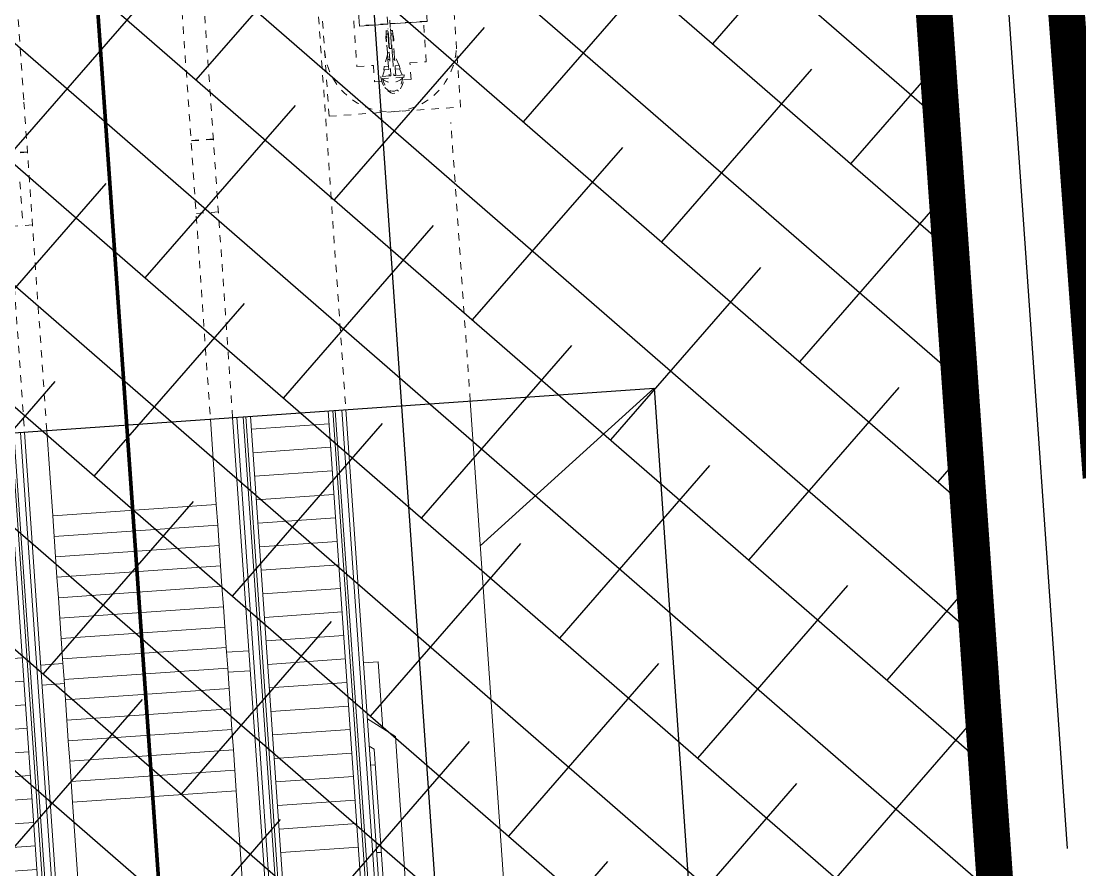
# Model space of a CAD drawing. Header units: millimetres. Extents: x 50357 to 985146, y 723188 to 1803594.
# Drawn here: x 832238.82 to 832253.28, y 818123.46 to 818135.06 of the extents above; entities that cross this region are included whole.
import ezdxf
from ezdxf.xclip import XClip

# ---------------------------------------------------------------- set-up
doc = ezdxf.new("R2010")
doc.units = ezdxf.units.MM
doc.header["$LTSCALE"] = 3
doc.header["$MEASUREMENT"] = 0
for name, pattern in [('DASHED', [19.049999999999997, 12.7, -6.349999999999999]), ('DASHED2', [0.375, 0.25, -0.125]), ('DIVIDE', [1.25, 0.5, -0.25, 0, -0.25, 0, -0.25]), ('Grid Line', [22.225, 12.7, -3.175, 3.175, -3.175]), ('Member Hidden', [4.5, 2.5, -2])]:
    doc.linetypes.add(name, pattern=pattern)
for name, color, linetype in [('-Section line', 7, 'Continuous'), ('00-TITLEBOX', 7, 'Continuous'), ('00_Xref', 7, 'Continuous'), ('LWK-STEPS', 8, 'Continuous'), ('UAJ-00XREF', 7, 'Continuous')]:
    doc.layers.add(name, color=color, linetype=linetype)
for name, color, linetype, lineweight, true_color in [('A-FLOR', 7, 'Continuous', 5, 0x6e6e6e), ('A-GENM', 7, 'Continuous', 13, 0x6e6e6e), ('A-WALL', 7, 'Continuous', 13, 0x6e6e6e), ('S-BEAM', 7, 'Continuous', 13, 0x6e6e6e), ('S-BEAM-HDLN', 7, 'Member Hidden', 13, 0x6e6e6e), ('S-STRS', 7, 'Continuous', 13, 0x6e6e6e)]:
    doc.layers.add(name, color=color, linetype=linetype, lineweight=lineweight, true_color=true_color)

# ---------------------------------------------------------------- blocks, each defined once
blk = doc.blocks.new('x-baseplan')
blk.add_lwpolyline([(834550.5504977031, 818213.8099201302), (834557.1707061984, 818119.1057708476), (834549.7388409991, 818118.5862529866), (834547.9798026364, 818143.7498459143), (834547.5807763856, 818143.7219523429), (834547.5406793719, 818144.2955526419), (834539.964348251, 818143.7659435372), (834540.0207351408, 818142.9597400684), (834532.4540713743, 818142.4508974658), (834523.9730675832, 818144.3196118136), (834526.2541944442, 818154.672315307), (834539.4111505304, 818151.6754048063), (834539.645705567, 818148.3218046228), (834547.2222045134, 818148.8514349199), (834547.1832929897, 818149.4080764136), (834547.5823192402, 818149.4359699852), (834542.9962396064, 818215.0412708663), (834543.2206925141, 818215.0569610451), (834550.3260447974, 818213.7942299456), (834550.5504977031, 818213.8099201302)])
blk = doc.blocks.new('AUR_ST_SFR_S_CHS - 1200x5mm-2158067-STAIRCASE - GA PLAN')
at = {"layer": 'S-BEAM'}
for p, q in [((410.0000000005912, 600.0000000000455), (-99.99999999942717, 600.0000000000542)), ((-99.99999999947265, -600.000000000001), (-99.99999999947265, 599.9999999999997)), ((824.9999999998753, 600.0000000000542), (440.000000000593, 600.0000000000455)), ((824.9999999998287, 599.9999999999997), (824.9999999998287, -519.2381391583749)), ((-99.99999999942284, -599.9999999999502), (225.0000000002391, -599.9999999999502))]:
    blk.add_line(p, q, dxfattribs=at)
at = {"layer": 'S-BEAM-HDLN'}
for p, q in [((-99.99999999947265, 595.000000000002), (410.0000000008031, 595.000000000002)), ((440.0000000008044, 595.000000000002), (824.9999999998288, 595.000000000002)), ((824.9999999998288, -595.0000000000033), (-99.99999999947265, -595.0000000000033))]:
    blk.add_line(p, q, dxfattribs=at)
blk = doc.blocks.new('MASS CONRETE - MASS CONRETE-3280017-STAIRCASE - GA PLAN')
at = {"layer": 'A-WALL'}
for p, q in [((-57412.03755486012, 256.6118820905685), (-57412.03755497932, -43.38811790943146)), ((-51446.72951996326, 256.6118820905685), (-57412.03755486012, 256.6118820905685)), ((-51178.33673977852, -108.3881179094315), (-51446.72951996326, 256.6118820905685)), ((-57412.03755497932, -43.38811790943146), (-51598.50745916367, -43.38811802864075)), ((-51598.50745916367, -43.38811802864075), (-51550.71148467064, -108.3881180286407)), ((-50412.09694445133, -1658.388118028641), (-50412.09694445133, -1963.388117909431)), ((-50137.06050622463, -1963.388117909431), (-50137.06050610542, -1658.388117909431)), ((-50412.09694445133, -4203.388118028641), (-50412.09694457054, -4508.388117909431)), ((-50137.06050622463, -4508.388118028641), (-50137.06050610542, -4203.388117909431)), ((-51550.71148478985, -6058.388118028641), (-51598.50745928288, -6123.388117909431)), ((-51446.72951996326, -6423.388117909431), (-51178.33673989773, -6058.388118028641)), ((-51598.50745928288, -6123.388117909431), (-57412.03755497932, -6123.388118028641)), ((-57412.03755497932, -6123.388118028641), (-57412.03755486012, -6423.388118028641)), ((-57412.03755486012, -6423.388118028641), (-51446.72951996326, -6423.388117909431))]:
    blk.add_line(p, q, dxfattribs=at)
blk = doc.blocks.new('DGSG')
at = {"layer": 'S-BEAM', "linetype": 'DASHED2', "ltscale": 5}
h = blk.add_hatch(dxfattribs=at)
h.set_pattern_fill('FP_13', color=256, scale=0.9999999999999996, style=0, pattern_type=2)
h.set_pattern_definition([(44.99999999999999, (117245.5486662388, -3.576278686523438e-07), (-251.4471713899363, 251.4471713899363), []), (44.99999999999999, (117245.5486662388, 380.9999996423721), (-251.4471713899363, 251.4471713899363), [])])
h.paths.add_polyline_path([(74781.21307742596, -7164.994916677475), (74781.21307754517, -7148.379865765572), (74727.53896474838, -7134.950325727463), (74692.24292564392, -7121.672419428825), (74656.36231136322, -7101.412646651268), (74628.15693581104, -7077.540803194046), (74608.72199225426, -7050.983813881874), (74598.81212377548, -7022.772866368294), (74599.4927341938, -6992.065839886665), (74608.72199177742, -6965.792422533035), (74631.14089381695, -6936.709936857224), (74656.36231136322, -6915.363589763641), (74697.92381262779, -6892.966742038727), (74739.93433976173, -6877.961637377739), (74781.21307742596, -6868.396370649338), (74780.36983716488, -6851.961834430695), (74727.53896462917, -6863.271490216255), (74679.0011138916, -6880.65428340435), (74637.57045984268, -6903.223852753639), (74604.92934060097, -6930.063735842705), (74582.40318524837, -6960.084067344666), (74570.90669345856, -6994.003370285034), (74571.36515915394, -7025.985790729523), (74582.40318477154, -7056.692169070244), (74604.92934048176, -7086.712500929832), (74637.57045996189, -7113.552383542061), (74679.0011138916, -7136.12195289135), (74734.40556204319, -7154.974698781967), (74781.20450079441, -7164.993080973625)], flags=0)
at = {"layer": 'A-FLOR'}
for p, q in [((64234.05193817616, -6123.388118743896), (64234.05193793774, -6058.388118267059)), ((65434.05193805695, -6058.388118267059), (65434.05193781853, -6123.388118267059))]:
    blk.add_line(p, q, dxfattribs=at)
at = {"layer": 'A-GENM'}
for p, q in [((64326.6412627697, -1415.388118386269), (64326.6412627697, -351.3881182670593)), ((64648.80271303654, -1415.388118267059), (64648.80271291733, -351.3881180286407)), ((64970.96416318417, -1415.388117909431), (64970.96416318417, -351.3881183862686)), ((65293.12561380863, -1415.388118386269), (65293.12561333179, -351.3881182670593)), ((65615.28706407547, -1415.388118267059), (65615.28706359863, -351.3881180286407)), ((65937.44851374626, -1415.388118267059), (65937.44851386547, -351.3881183862686)), ((66259.6099640131, -1415.388118267059), (66259.60996448994, -351.3881186246872)), ((66581.77141439915, -1415.388118743896), (66581.77141416073, -351.3881183862686)), ((66903.9328649044, -1415.388118386269), (66903.93286442757, -351.3881182670593)), ((67226.09431505203, -1415.388118267059), (67226.0943146944, -351.3881182670593)), ((62389.92127287388, -1415.388118386269), (70300.8795144558, -1415.388118624687)), ((70300.90670681, -1478.388118386269), (62376.52381360531, -1478.388118267059)), ((70300.92181420326, -1513.388118267059), (62431.54268097878, -1513.388118386269)), ((70300.98439967632, -1658.388118386269), (62376.52381324768, -1658.388118267059)), ((62431.54268145561, -1603.388118743896), (70300.96066021919, -1603.388118624687)), ((62376.5238134861, -4508.388118267059), (70302.21453690529, -4508.388118267059)), ((70302.23827636242, -4563.388118386269), (62431.54268097878, -4563.388118267059)), ((62376.52381312847, -4688.388118743896), (70302.29222977161, -4688.388118267059)), ((70302.31942224503, -4751.388118386269), (62389.92127299309, -4751.388118386269)), ((62431.54268145561, -4653.388118267059), (70302.27712273598, -4653.388118028641)), ((64326.64126300812, -5815.388118267059), (64326.6412627697, -4751.388118267059)), ((64648.80271339417, -5815.388118267059), (64648.80271339417, -4751.388118386269)), ((64970.96416306496, -5815.38811814785), (64970.964163661, -4751.388118267059)), ((65293.12561357021, -5815.388118624687), (65293.12561333179, -4751.388118267059)), ((65615.28706383705, -5815.388118386269), (65615.28706359863, -4751.38811814785)), ((65937.44851398468, -5815.388118386269), (65937.44851398468, -4751.388118743896)), ((66259.60996425152, -5815.388118386269), (66259.60996448994, -4751.388118386269)), ((66581.77141404152, -5815.388118267059), (66581.77141463757, -4751.388118267059)), ((66903.93286466599, -5815.388118267059), (66903.93286442757, -4751.388118267059)), ((67226.09431481361, -5815.388118267059), (67226.0943146944, -4751.388118267059)), ((67548.25576519966, -5815.388118028641), (67548.25576484203, -4751.388118267059)), ((67870.41721534729, -5815.388118386269), (67870.41721522808, -4751.38811814785)), ((68192.57866501808, -5815.388118267059), (68192.57866573334, -4751.388118505478)), ((68514.74011564255, -5815.388118267059), (68514.74011528492, -4751.388118624687)), ((68836.90156579018, -5815.388118624687), (68836.90156567097, -4751.388118386269)), ((69159.0630159378, -5815.388118386269), (69159.0630159378, -4751.388118267059)), ((69481.22446632385, -5815.388118267059), (69481.22446656227, -4751.388118743896)), ((69803.38591599464, -5815.388118386269), (69803.3859167099, -4751.388118386269)), ((70125.54736673832, -5815.388118267059), (70125.5473664999, -4751.388118267059)), ((70302.80586576462, -5878.388118267059), (62376.52381360531, -5878.388117909431)), ((62389.92127287388, -5815.388118267059), (70302.77867388725, -5815.388118386269)), ((70302.82097291946, -5913.388118267059), (62431.54380321503, -5913.388118267059)), ((70302.88355922699, -6058.388118386269), (62376.52381300926, -6058.388118267059)), ((62431.54380357265, -6003.388118267059), (70302.85981965065, -6003.388118267059))]:
    blk.add_line(p, q, dxfattribs=at)
at = {"layer": 'S-BEAM', "linetype": 'DASHED2', "ltscale": 5}
for p, q in [((77279.98541104794, -1658.388118267059), (70300.98439967632, -1658.388118386269)), ((73118.0433754921, -1963.388118267059), (73118.0433754921, -1658.388118386269)), ((74112.9559379816, -1963.388118386269), (74112.95593810081, -1658.388118624687)), ((74119.05193793774, -1963.388118267059), (74119.05193805695, -1658.388118386269)), ((73718.04337573051, -1833.388118743896), (73118.0433754921, -1833.388118267059)), ((70301.11604619026, -1963.388118267059), (74831.2271001339, -1963.388118743896)), ((74831.2271001339, -1963.388118743896), (77280.11705589294, -1963.388118267059)), ((72871.22710001469, -4203.388118386269), (70302.08289051056, -4203.388118267059)), ((77281.08389508724, -4203.388118386269), (72871.22710001469, -4203.388118386269)), ((73118.0433756113, -4508.388118267059), (73118.0433754921, -4203.388118028641)), ((74112.95593810081, -4508.388118267059), (74112.9559378624, -4203.388118028641)), ((74119.05193793774, -4508.388118267059), (74119.05193805695, -4203.388118386269)), ((70302.21453690529, -4508.388118267059), (77281.21554136276, -4508.388118267059)), ((78484.59632360935, -6058.388118386269), (70302.88355922699, -6058.388118386269)), ((74319.05016732216, -6108.369760632515), (74319.03824436665, -7908.369761228561)), ((76819.01171350479, -6108.373454332352), (74319.05016732216, -6108.369760632515)), ((74969.04503643513, -6533.37071955204), (74969.04470455647, -6758.370590209961)), ((75594.05193793774, -6533.371643543243), (74969.04503643513, -6533.37071955204)), ((74744.04457509518, -6758.37025809288), (74744.04442548752, -6859.738118886948)), ((74969.04470455647, -6758.370590209961), (74744.04457509518, -6758.37025809288)), ((74781.21307742596, -6868.396370649338), (74781.2130779028, -6851.781319975853)), ((74781.2130779028, -6851.961834549904), (74781.21307742596, -7164.814402222633)), ((74811.62137436867, -7168.475839734077), (74811.62137424946, -6848.30039691925)), ((74899.16229724884, -6905.371860027313), (74811.62137424946, -6873.429836034775)), ((74899.16229724884, -6894.982019782066), (74899.16229760647, -6963.388118267059)), ((74943.08210217953, -6905.815091133118), (74899.16229724884, -6894.982019782066)), ((74943.08210229874, -6963.388118028641), (74943.08210217953, -6905.815091133118)), ((75100.86784350872, -6963.388118267059), (74943.08210217953, -6905.815091133118)), ((75035.84130299091, -6963.388118743896), (74811.62137424946, -6963.388118386269)), ((74811.62137424946, -6963.388118386269), (74811.62137424946, -6988.388118267059)), ((74811.62137424946, -6988.388118267059), (75035.8413027525, -6988.388118267059)), ((75035.84130251408, -7028.388118267059), (74811.6213747263, -7028.388118267059)), ((74811.6213747263, -7028.388118267059), (74811.62137448788, -7053.388118267059)), ((74811.62137448788, -7053.388118267059), (75035.8413027525, -7053.388118267059)), ((74899.16229760647, -6963.388118267059), (74943.08210229874, -6963.388118028641)), ((74899.16229712963, -7053.388118267059), (74899.16229724884, -7121.794216752052)), ((74943.08210217953, -7053.388118386269), (74899.16229712963, -7053.388118267059)), ((74943.08210194111, -7110.961145877838), (74943.08210217953, -7053.388118386269)), ((74943.08210194111, -7110.961145877838), (75100.86784350872, -7053.388118386269)), ((75035.8413027525, -6988.388118267059), (75035.84130299091, -6963.388118743896)), ((75035.84130299091, -6963.388118743896), (75134.05917334557, -6963.388118743896)), ((75134.05917310715, -6988.388118267059), (75035.8413027525, -6988.388118267059)), ((75035.8413027525, -7053.388118267059), (75035.84130251408, -7028.388118267059)), ((75035.84130251408, -7028.388118267059), (75134.05917286873, -7028.388118386269)), ((75134.05917346478, -7053.388118028641), (75035.8413027525, -7053.388118267059)), ((75134.05917334557, -6963.388118743896), (75381.67268550396, -6963.388118267059)), ((75134.05917334557, -6963.388118743896), (75134.05917310715, -6988.388118267059)), ((75300.55889058113, -6988.388118386269), (75134.05917310715, -6988.388118267059)), ((75134.05917286873, -7028.388118386269), (75134.05917346478, -7053.388118028641)), ((75134.05917286873, -7028.388118386269), (75300.55889070034, -7028.388118386269)), ((75381.67268562317, -7053.388118624687), (75134.05917346478, -7053.388118028641)), ((75184.05193769932, -6988.388118267059), (75184.05193793774, -6993.388118267059)), ((75184.05193793774, -6993.388118267059), (75184.05193769932, -7023.388118267059)), ((75184.05193769932, -7023.388118267059), (75184.05193793774, -7028.388118624687)), ((75184.13198781013, -6993.388118267059), (75185.74499511719, -6993.388118505478)), ((75185.74499499798, -7023.388118624687), (75184.13198816776, -7023.388118267059)), ((75188.65195167065, -6993.388118267059), (75185.74131977558, -6993.388118386269)), ((75185.74131977558, -7023.388118028641), (75188.65195155144, -7023.388118267059)), ((75189.70827519894, -6993.388118267059), (75195.78874576092, -6993.388118386269)), ((75195.78874576092, -7023.388118267059), (75189.70827519894, -7023.388118267059)), ((75202.13850831985, -6993.388118267059), (75195.78096842766, -6993.388118267059)), ((75195.78096878529, -7023.388118267059), (75202.13850843906, -7023.388118267059)), ((75203.71893799305, -6993.388118386269), (75214.34266376495, -6993.388118624687)), ((75214.34266388416, -7023.388118386269), (75203.71893846989, -7023.388118267059)), ((75223.59252285957, -6993.388117909431), (75214.3333414793, -6993.388118267059)), ((75214.33334112167, -7023.388118267059), (75223.59252238274, -7023.388118267059)), ((75225.25035464764, -6993.388118743896), (75241.84515786171, -6993.388118028641)), ((75241.84515810013, -7023.388118386269), (75225.25035429001, -7023.388118267059)), ((75251.55193793774, -6993.38811814785), (75241.852009058, -6993.388118267059)), ((75241.85200917721, -7023.388118743896), (75251.55193817616, -7023.388118505478)), ((75252.89848136902, -6993.388118267059), (75273.36770176888, -6993.388118386269)), ((75273.3677020073, -7023.388118267059), (75252.89848184586, -7023.388118505478)), ((75284.11136722565, -6993.388118386269), (75273.36226975918, -6993.38811814785)), ((75273.3622701168, -7023.388118267059), (75284.11136686802, -7023.388118267059)), ((75284.05193805695, -6955.888118386269), (75284.05193793774, -6960.888118267059)), ((75284.05193781853, -7055.888118267059), (75284.05193793774, -7060.888117909431)), ((75354.05193781853, -6960.888118505478), (75284.05454981327, -6960.888118386269)), ((75284.05454993248, -7055.888118267059), (75354.05193829536, -7055.888118386269)), ((75354.05193817616, -7060.888118743896), (75284.05454993248, -7060.888118386269)), ((75284.05455029011, -6955.88811814785), (75354.05193829536, -6955.888117909431)), ((75284.86041140556, -6993.388118028641), (75319.05193829536, -6993.388118386269)), ((75319.05193793774, -7023.388118505478), (75284.86041176319, -7023.388118386269)), ((75289.05193829536, -6960.888118386269), (75289.05193793774, -6963.388118267059)), ((75289.05193793774, -7053.388118267059), (75289.05193829536, -7055.888118267059)), ((75300.40574109554, -6988.388118386269), (75454.05193793774, -6988.388118386269)), ((75454.05193781853, -7028.388118624687), (75300.40574109554, -7028.388118386269)), ((75319.05193829536, -6993.388118386269), (75306.36869394779, -6993.388118743896)), ((75306.368694067, -7023.388118386269), (75319.05193793774, -7023.388118505478)), ((75319.05193829536, -6993.388118386269), (75769.05193817616, -6993.388118267059)), ((75769.05193781853, -7023.38811814785), (75319.05193793774, -7023.388118505478)), ((75349.05193829536, -6963.388118267059), (75349.05193805695, -6960.888118267059)), ((75349.05193817616, -7055.888118386269), (75349.05193793774, -7053.388118386269)), ((75354.05193781853, -6960.888118505478), (75354.05193829536, -6955.888117909431)), ((75354.05193817616, -7060.888118743896), (75354.05193829536, -7055.888118386269)), ((75381.67268550396, -6963.388118267059), (75428.68205046654, -6963.388118267059)), ((75381.67268550396, -6963.388118267059), (75381.67268550396, -6988.388118386269)), ((75381.67268586159, -7028.388118267059), (75381.67268562317, -7053.388118624687)), ((75428.68205034733, -7053.388118267059), (75381.67268562317, -7053.388118624687)), ((75429.05193817616, -6988.388118267059), (75429.05193829536, -6963.388118386269)), ((75429.05193781853, -7053.388118386269), (75429.05193805695, -7028.388118267059)), ((75454.05193781853, -6993.388118267059), (75454.05193793774, -6988.388118386269)), ((75454.05193781853, -7028.388118624687), (75454.05193793774, -7023.38811814785)), ((74744.04398608208, -7157.038023710251), (74744.04383599758, -7258.370258688927)), ((74781.21307742596, -7164.994916677475), (74781.21307754517, -7148.379865765572)), ((74811.62137448788, -7143.346400618553), (74899.16229712963, -7111.404376864433)), ((74899.16229724884, -7121.794216752052), (74943.08210194111, -7110.961145877838)), ((74744.04383599758, -7258.370258688927), (74969.04370856285, -7258.370590209961)), ((74969.04370856285, -7258.370590209961), (74969.0433754921, -7483.37071788311)), ((74969.0433754921, -7483.37071788311), (75519.05193793774, -7483.371531009674)), ((70303.61840987206, -7760.901527762413), (74119.05193805695, -7760.901527404785)), ((74319.03824436665, -7908.369761228561), (77919.03824532032, -7908.37507724762))]:
    blk.add_line(p, q, dxfattribs=at)
at = {"layer": 'S-BEAM'}
for p, q in [((66833.48816013336, -6058.388118386269), (66833.48816013336, -6260.901527285576)), ((66833.48816013336, -6260.901527285576), (65918.29922270775, -6260.901527285576)), ((57183.86426222324, -7760.901527166367), (70303.61840987206, -7760.901527762413))]:
    blk.add_line(p, q, dxfattribs=at)
at = {"layer": 'S-BEAM', "linetype": 'DASHED2', "ltscale": 5, "flags": 128}
for points in [[(74781.2130779028, -6851.781319975853), (74727.53896462917, -6863.271490216255), (74679.0011138916, -6880.65428340435), (74637.57045984268, -6903.223852753639), (74604.92934060097, -6930.063735842705), (74582.40318524837, -6960.084067344666), (74570.90669322014, -6992.065839886665), (74570.90669322014, -7024.710396647453), (74582.40318477154, -7056.692169070244), (74604.92934048176, -7086.712500929832), (74637.57045996189, -7113.552383542061), (74679.0011138916, -7136.12195289135), (74727.53896462917, -7153.504746675491), (74781.21307742596, -7164.994916677475)], [(74781.21307754517, -7148.379865765572), (74734.40556204319, -7137.533449649811), (74692.24292564392, -7121.672419428825), (74656.36231136322, -7101.412646651268), (74628.15693581104, -7077.540803194046), (74608.72199225426, -7050.983813881874), (74598.81212377548, -7022.772866368294), (74598.81212341785, -6994.003370404243), (74608.72199177742, -6965.792422533035), (74628.15693581104, -6939.23543381691), (74656.36231136322, -6915.363589763641), (74692.24292576313, -6895.103817105293), (74734.40556204319, -6879.242787003517), (74781.21307742596, -6868.396370649338)], [(74811.62137424946, -6848.30039691925), (74796.3293505907, -6849.894601106644), (74781.2130779028, -6851.961834549904)], [(74781.21307742596, -7164.814402222633), (74796.32935094833, -7166.881635665894), (74811.62137436867, -7168.475839734077)]]:
    blk.add_lwpolyline(points, dxfattribs=at)
at = {"layer": 'S-BEAM', "linetype": 'DASHED2', "ltscale": 5}
blk.add_arc((75219.04420554638, -7008.371088981628), 900.0000000000016, 89.99691275449814, 269.9999112075408, dxfattribs=at)
blk.add_ellipse((74804.81114292145, -7008.388118267059), major_axis=(-5.659248251309804e-38, 145.9999999999994), ratio=0.5692795234308429, start_param=0.2878812477574568, end_param=2.85371140583233, dxfattribs=at)
at = {"layer": 'S-STRS', "color": 1}
for p, q in [((63711.2271001339, -1963.388118267059), (65211.2271001339, -1963.388118386269)), ((65211.2271001339, -1963.388118386269), (65491.22710049152, -1963.388118386269)), ((65211.2271001339, -1963.388118386269), (65211.22709989548, -4203.388118267059)), ((65491.22710049152, -1963.388118386269), (65771.2271001339, -1963.388118267059)), ((65491.22710049152, -1963.388118386269), (65491.22710025311, -4203.388118743896)), ((65771.2271001339, -1963.388118267059), (66051.22710001469, -1963.388118386269)), ((65771.2271001339, -1963.388118267059), (65771.22710001469, -4203.388118267059)), ((66051.22710001469, -1963.388118386269), (66331.22710037231, -1963.388118267059)), ((66051.22710001469, -1963.388118386269), (66051.22710001469, -4203.388118624687)), ((66331.22710037231, -1963.388118267059), (66611.2271001339, -1963.388118505478)), ((66331.22710037231, -1963.388118267059), (66331.2271001339, -4203.388118267059)), ((66611.2271001339, -1963.388118505478), (66891.2271001339, -1963.388118267059)), ((66611.2271001339, -1963.388118505478), (66611.2271001339, -4203.388118267059)), ((66891.2271001339, -1963.388118267059), (67171.22710001469, -1963.388118267059)), ((66891.2271001339, -1963.388118267059), (66891.22710049152, -4203.388118028641)), ((67171.22710001469, -1963.388118267059), (67451.22710049152, -1963.388118267059)), ((67171.22710001469, -1963.388118267059), (67171.22710001469, -4203.388118386269)), ((67451.22710049152, -1963.388118267059), (67731.2271001339, -1963.388118386269)), ((67451.22710049152, -1963.388118267059), (67451.22710037231, -4203.388118386269)), ((67731.2271001339, -1963.388118386269), (68011.2271001339, -1963.388118386269)), ((67731.2271001339, -1963.388118386269), (67731.22710037231, -4203.388118267059)), ((68011.2271001339, -1963.388118386269), (68291.22710049152, -1963.388117909431)), ((68011.2271001339, -1963.388118386269), (68011.22710001469, -4203.388118743896)), ((68291.22710049152, -1963.388117909431), (68571.2271001339, -1963.388118743896)), ((68291.22710049152, -1963.388117909431), (68291.2271001339, -4203.388118267059)), ((68571.2271001339, -1963.388118743896), (68851.22710037231, -1963.388118267059)), ((68571.2271001339, -1963.388118743896), (68571.22710001469, -4203.388118386269)), ((68851.22710037231, -1963.388118267059), (69131.22710001469, -1963.388118386269)), ((68851.22710037231, -1963.388118267059), (68851.22710037231, -4203.38811814785)), ((69131.22710001469, -1963.388118386269), (70301.11604619026, -1963.388118267059)), ((69131.22710001469, -1963.388118386269), (69131.2271001339, -4203.388118386269)), ((65211.22709989548, -4203.388118267059), (63711.22710001469, -4203.388118386269)), ((65491.22710025311, -4203.388118743896), (65211.22709989548, -4203.388118267059)), ((65771.22710001469, -4203.388118267059), (65491.22710025311, -4203.388118743896)), ((66051.22710001469, -4203.388118624687), (65771.22710001469, -4203.388118267059)), ((66331.2271001339, -4203.388118267059), (66051.22710001469, -4203.388118624687)), ((66611.2271001339, -4203.388118267059), (66331.2271001339, -4203.388118267059)), ((66891.22710049152, -4203.388118028641), (66611.2271001339, -4203.388118267059)), ((67171.22710001469, -4203.388118386269), (66891.22710049152, -4203.388118028641)), ((67451.22710037231, -4203.388118386269), (67171.22710001469, -4203.388118386269)), ((67731.22710037231, -4203.388118267059), (67451.22710037231, -4203.388118386269)), ((68011.22710001469, -4203.388118743896), (67731.22710037231, -4203.388118267059)), ((68291.2271001339, -4203.388118267059), (68011.22710001469, -4203.388118743896)), ((68571.22710001469, -4203.388118386269), (68291.2271001339, -4203.388118267059)), ((68851.22710037231, -4203.38811814785), (68571.22710001469, -4203.388118386269)), ((69131.2271001339, -4203.388118386269), (68851.22710037231, -4203.38811814785)), ((70302.08289051056, -4203.388118267059), (69131.2271001339, -4203.388118386269))]:
    blk.add_line(p, q, dxfattribs=at)
at = {"layer": 'A-WALL'}
blk.add_blockref('MASS CONRETE - MASS CONRETE-3280017-STAIRCASE - GA PLAN', (117245.5486662388, -3.576278686523438e-07), dxfattribs=at)
at = {"layer": 'S-BEAM', "linetype": 'DASHED2', "ltscale": 5, "rotation": 90}
blk.add_blockref('AUR_ST_SFR_S_CHS - 1200x5mm-2158067-STAIRCASE - GA PLAN', (76119.05193793774, -7433.388118386269), dxfattribs=at)
blk = doc.blocks.new('3A35X-MAGP-P-LD-00-0')
at = {"layer": 'LWK-STEPS', "color": 8, "elevation": -0.1231537635106674}
blk.add_lwpolyline([(834565529.6707718, 818123763.14545), (834563827.962563, 818147985.5119662)], dxfattribs=at)
at = {"layer": 'LWK-STEPS', "ltscale": 0.5}
for points in [[(834545522.0873052, 818129041.8577259), (834559882.1701283, 818130050.7050989), (834560797.1112807, 818116962.8330468), (834546444.1377702, 818115954.8289771), (834545522.0873053, 818129041.8577259)], [(834557510.0299481, 818127893.5128728), (834559882.1701283, 818130050.7050987)]]:
    blk.add_lwpolyline(points, dxfattribs=at)
at = {"rotation": 93.99390107362781}
blk.add_blockref('DGSG', (834554526.3422765, 818059200.9046296, -9.233258469692694e-06), dxfattribs=at)

msp = doc.modelspace()

# ---------------------------------------------------------------- hatches: boundary and pattern name
h = msp.add_hatch()
h.set_pattern_fill('NET3', color=256, scale=18)
h.set_pattern_definition([(3.998908534025935, (832254.3559558268, 818100.796361982), (-0.1569093085363482, 2.244522102563181), []), (63.99890853402593, (832254.3559558268, 818100.796361982), (-2.022267814443551, 0.9863736039988629), []), (123.9989085340259, (832254.3559558268, 818100.796361982), (-1.865358505907202, -1.258148498564318), [])])
h.paths.add_polyline_path([(832252.1045013078, 818148.587566799), (832294.7346455968, 818147.9873995611), (832295.3132719749, 818140.1831279526), (832295.0436438642, 818140.1631413137), (832295.0436529801, 818140.1631320406), (832288.5286726904, 818139.6801800532), (832289.2681160888, 818129.7047792765), (832293.726630468, 818130.0352741701), (832293.7451808132, 818129.7791558478), (832295.8021363328, 818129.9316577296), (832296.4136061188, 818121.6833979678), (832295.2212652689, 818121.5950154979), (832294.774251902, 818121.0764251277), (832287.8748444084, 818120.5649949126), (832287.3846951452, 818128.5395830822), (832284.1308079774, 818128.2983832111), (832284.5497554047, 818122.6466071901), (832282.2677545405, 818122.4774500313), (832282.2136861697, 818123.2006721093), (832278.195864822, 818122.9028441869), (832278.460139041, 818119.337676145), (832285.2706630968, 818119.8425177169), (832285.3812765266, 818118.350297041), (832296.5990164038, 818119.1818313235), (832297.1933013159, 818111.1653528449), (832255.1104237225, 818108.0434859325), (832254.1454375671, 818121.0590722546), (832262.2058298739, 818121.656034785), (832262.1745603693, 818122.0778351502), (832268.0295908969, 818122.511465886), (832268.2400264422, 818119.6725267163), (832272.1567472207, 818119.9628603861), (832271.8115084379, 818124.6202760355), (832253.9796225644, 818123.298080674), (832253.6750141094, 818127.4061766563), (832259.0453243426, 818127.8042601479), (832258.6555705576, 818133.0621992035), (832254.2888725706, 818132.7385180222), (832254.556424225, 818129.1477645466), (832253.5521578856, 818129.0733215767)])
h = msp.add_hatch()
h.set_pattern_fill('ANSI38', color=256, scale=10)
h.set_pattern_definition([(318.9989085452077, (834525.5251607728, 818208.8836703451), (0.8200917571204325, 0.943371353128301), []), (48.99890854520768, (834525.5251607728, 818208.8836703451), (0.696812161112564, 2.706834463377034), [3.125, -1.875])])
h.paths.add_polyline_path([(832235.320911258, 818137.2337725449), (832228.4099440764, 818136.7506429376), (832230.0935611024, 818112.665975769), (832252.7543616355, 818114.2500586774), (832251.0707389856, 818138.3348062908), (832246.9591604649, 818138.0473754199), (832246.9531423952, 818137.992338571), (832241.3354831701, 818137.5200133396), (832241.476185211, 818136.5793656327), (832238.1775040515, 818136.4552801906), (832238.0107460786, 818137.3358865546)])

# ---------------------------------------------------------------- linework, layer by layer
at = {"linetype": 'DASHED', "ltscale": 3, "const_width": 0.5}
msp.add_lwpolyline([(832228.0365466942, 818142.0922090595), (832230.0935611024, 818112.665975769), (832252.7543616355, 818114.2500586774), (832249.6079759626, 818159.2600879858), (832248.1054633422, 818159.6818112938, -0.002950514557589915), (832236.5233898577, 818161.4773779436), (832226.5393642497, 818163.483536721)], format="xyb", dxfattribs=at)

# ---------------------------------------------------------------- block references
at = {"layer": '00_Xref'}
ref = msp.add_blockref('x-baseplan', (-2312.407339642406, 0), dxfattribs=at)
XClip(ref).set_block_clipping_path([(834202.4041511728, 818417.7787976695), (834906.6320897909, 818467.0097314055), (834956.0121295976, 817760.6488927432), (834251.7841909796, 817711.4179590071)])

# ---------------------------------------------------------------- next in the draw order: block references
at = {"layer": 'UAJ-00XREF', "ltscale": 0.5, "xscale": 0.0009999999999999998, "yscale": 0.0009999999999999998, "zscale": 0.0009999999999999998, "rotation": 359.9752874263863}
msp.add_blockref('3A35X-MAGP-P-LD-00-0', (-2665.210483484832, 360.0262663071044, -0.0001231534318925437), dxfattribs=at)

# ---------------------------------------------------------------- next in the draw order: linework, layer by layer
at = {"layer": '-Section line', "linetype": 'Grid Line', "ltscale": 2, "const_width": 0.05}
msp.add_lwpolyline([(832237.8482246624, 818164.108080775), (832241.4401859886, 818112.7239526316)], dxfattribs=at)
at = {"layer": '00-TITLEBOX', "color": 96, "linetype": 'DIVIDE', "ltscale": 100, "const_width": 0.5}
msp.add_lwpolyline([(832297.1933013159, 818111.1653528449), (832255.1104237225, 818108.0434859325), (832254.1454375671, 818121.0590722546), (832262.2058298739, 818121.656034785), (832262.1745603693, 818122.0778351502), (832268.0295908969, 818122.511465886), (832268.2400264422, 818119.6725267163), (832272.1567472207, 818119.9628603861), (832271.8115084379, 818124.6202760355), (832253.9796225644, 818123.298080674), (832253.6750141094, 818127.4061766563), (832259.0453243426, 818127.8042601479), (832258.6555705576, 818133.0621992035), (832254.2888725706, 818132.7385180222), (832254.556424225, 818129.1477645466), (832253.5521578856, 818129.0733215767), (832252.1045013078, 818148.587566799)], dxfattribs=at)

doc.saveas('drawing.dxf')
